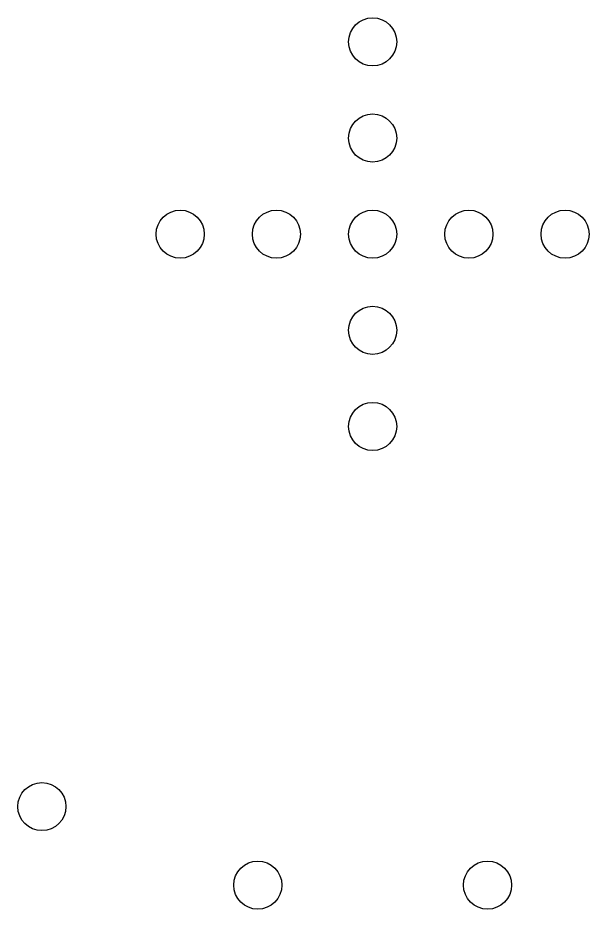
# Model space of a CAD drawing. Header units: millimetres. Extents: x -47.5 to 47.5, y -38.1 to 38.1.
# Drawn here: x 11.775 to 14.15, y -17.607 to -13.899 of the extents above; entities that cross this region are included whole.
import ezdxf

# ---------------------------------------------------------------- set-up
doc = ezdxf.new("R2010")
doc.units = ezdxf.units.MM
doc.header["$MEASUREMENT"] = 0
doc.layers.add('L1', color=7, linetype='Continuous')

msp = doc.modelspace()

# ---------------------------------------------------------------- linework, layer by layer
at = {"layer": 'L1'}
for centre in [(13.2499, -13.9991), (13.2499, -14.3991), (12.4499, -14.7991), (12.8499, -14.7991), (13.2499, -14.7991), (13.6499, -14.7991), (14.0499, -14.7991), (13.2499, -15.1991), (13.2499, -15.5991), (11.8749, -17.1806), (12.7724, -17.5073), (13.7275, -17.5073)]:
    msp.add_circle(centre, 0.1, dxfattribs=at)

doc.saveas('drawing.dxf')
